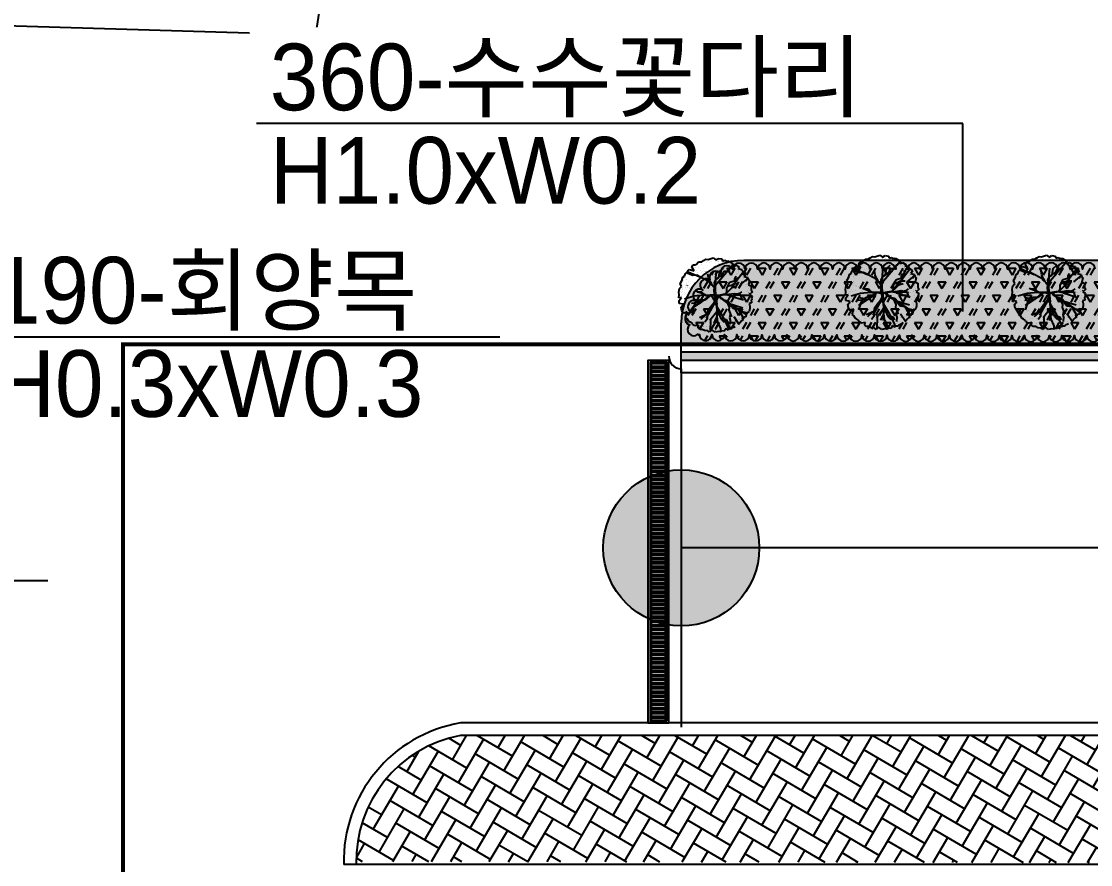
# Model space of a CAD drawing. Header units: millimetres. Extents: x 13387 to 322416, y 10188 to 219730.
# Drawn here: x 47583 to 73245, y 161485 to 181721 of the extents above; entities that cross this region are included whole.
import ezdxf
from ezdxf.xclip import XClip

# ---------------------------------------------------------------- set-up
doc = ezdxf.new("R2010")
doc.units = ezdxf.units.MM
doc.header["$LTSCALE"] = 400
doc.header["$XCLIPFRAME"] = 0
doc.set_wipeout_variables(frame=1)
doc.linetypes.add('base$0$base$0$HID', pattern=[2, 1.1, -0.9])
doc.linetypes.add('DOT2', pattern=[0.125, 0, -0.125])
doc.layers.get('Defpoints').update_dxf_attribs({"color": 153})
for name, color, linetype in [('0-wipeout', 255, 'Continuous'), ('0-녹지', 71, 'Continuous'), ('_관목_Name', 7, 'Continuous'), ('_관목_Out', 7, 'Continuous'), ('_관목_Plant', 76, 'Continuous'), ('_관목_Size', 7, 'Continuous'), ('_관목_Tag', 7, 'Continuous'), ('_교목_Plant', 90, 'Continuous'), ('_교목_Tag', 7, 'Continuous'), ('base$0$base$0$A-FLOR-PFIX', 6, 'Continuous'), ('base$0$base$0$A-SITE-CIRC', 95, 'Continuous'), ('base$0$base$0$A-조적해치', 8, 'Continuous'), ('base$0$base$0$COL', 2, 'Continuous'), ('base$0$base$0$WID', 4, 'Continuous'), ('base$0$base$0$도로레벨', 5, 'Continuous'), ('base$0$base$0$사업부지', 7, 'Continuous'), ('base$0$base$0$지하2층외벽선', 2, 'Continuous'), ('tc-2', 252, 'Continuous')]:
    doc.layers.add(name, color=color, linetype=linetype)
doc.styles.add('Landy', font='')
doc.styles.get("Standard").update_dxf_attribs({"font": 'arial.ttf'})
doc.styles.get('Landy').set_extended_font_data('Dotum')
doc.dimstyles.new('LandyUse_T', dxfattribs={"dimtxt": 2.5, "dimasz": 80, "dimexe": 1.25, "dimexo": 0.625, "dimtad": 1, "dimtxsty": 'Standard', "dimcen": 2.5, "dimadec": 0, "dimazin": 0, "dimtfac": 1, "dimtmove": 0, "dimatfit": 3, "dimfxl": 1, "dimarcsym": 0})

# ---------------------------------------------------------------- blocks, each defined once
blk = doc.blocks.new('base$0$base$0$A$C15A91853')
at = {"layer": 'Defpoints'}
blk.add_lwpolyline([(46801, 0), (47587, 7154), (48443, 10307), (49499, 19897), (49907, 33129), (50351, 34136), (50956, 34462), (52066, 34644), (58944, 34310), (68294, 34026), (68303, 34079), (69309, 40554), (69347, 40792), (60535, 41222), (58897, 41176), (54889, 45050), (53481, 48599), (49028, 48631), (38443, 47812), (26550, 47830), (20615, 47453), (19107, 50832)], dxfattribs=at)
blk = doc.blocks.new('base$0$base$0$G$C0DE8C9DA')
at = {"layer": 'base$0$base$0$A-FLOR-PFIX'}
for points in [[(8600, 18700), (8600, 27400), (8100, 27400), (8100, 18700)], [(8550, 18750), (8550, 27350), (8150, 27350), (8150, 18750)], [(8520, 27265), (8520, 27315), (8180, 27315), (8180, 27265)], [(8520, 27165), (8520, 27215), (8180, 27215), (8180, 27165)], [(8520, 27065), (8520, 27115), (8180, 27115), (8180, 27065)], [(8520, 26965), (8520, 27015), (8180, 27015), (8180, 26965)], [(8520, 26865), (8520, 26915), (8180, 26915), (8180, 26865)], [(8520, 26765), (8520, 26815), (8180, 26815), (8180, 26765)], [(8520, 26665), (8520, 26715), (8180, 26715), (8180, 26665)], [(8520, 26565), (8520, 26615), (8180, 26615), (8180, 26565)], [(8520, 26465), (8520, 26515), (8180, 26515), (8180, 26465)], [(8520, 26365), (8520, 26415), (8180, 26415), (8180, 26365)], [(8520, 26265), (8520, 26315), (8180, 26315), (8180, 26265)], [(8520, 26165), (8520, 26215), (8180, 26215), (8180, 26165)], [(8520, 26065), (8520, 26115), (8180, 26115), (8180, 26065)], [(8520, 25965), (8520, 26015), (8180, 26015), (8180, 25965)], [(8520, 25865), (8520, 25915), (8180, 25915), (8180, 25865)], [(8520, 25765), (8520, 25815), (8180, 25815), (8180, 25765)], [(8520, 25665), (8520, 25715), (8180, 25715), (8180, 25665)], [(8520, 25565), (8520, 25615), (8180, 25615), (8180, 25565)], [(8520, 25465), (8520, 25515), (8180, 25515), (8180, 25465)], [(8520, 25365), (8520, 25415), (8180, 25415), (8180, 25365)], [(8520, 25265), (8520, 25315), (8180, 25315), (8180, 25265)], [(8520, 25165), (8520, 25215), (8180, 25215), (8180, 25165)], [(8520, 25065), (8520, 25115), (8180, 25115), (8180, 25065)], [(8520, 24965), (8520, 25015), (8180, 25015), (8180, 24965)], [(8520, 24865), (8520, 24915), (8180, 24915), (8180, 24865)], [(8520, 24765), (8520, 24815), (8180, 24815), (8180, 24765)], [(8520, 24665), (8520, 24715), (8180, 24715), (8180, 24665)], [(8520, 24565), (8520, 24615), (8180, 24615), (8180, 24565)], [(8520, 24465), (8520, 24515), (8180, 24515), (8180, 24465)], [(8520, 24365), (8520, 24415), (8180, 24415), (8180, 24365)], [(8520, 24265), (8520, 24315), (8180, 24315), (8180, 24265)], [(8520, 24165), (8520, 24215), (8180, 24215), (8180, 24165)], [(8520, 24065), (8520, 24115), (8180, 24115), (8180, 24065)], [(8520, 23965), (8520, 24015), (8180, 24015), (8180, 23965)], [(8520, 23865), (8520, 23915), (8180, 23915), (8180, 23865)], [(8520, 23765), (8520, 23815), (8180, 23815), (8180, 23765)], [(8520, 23665), (8520, 23715), (8180, 23715), (8180, 23665)], [(8520, 23565), (8520, 23615), (8180, 23615), (8180, 23565)], [(8520, 23465), (8520, 23515), (8180, 23515), (8180, 23465)], [(8520, 23365), (8520, 23415), (8180, 23415), (8180, 23365)], [(8520, 23265), (8520, 23315), (8180, 23315), (8180, 23265)], [(8520, 23165), (8520, 23215), (8180, 23215), (8180, 23165)], [(8520, 23065), (8520, 23115), (8180, 23115), (8180, 23065)], [(8520, 22965), (8520, 23015), (8180, 23015), (8180, 22965)], [(8520, 22865), (8520, 22915), (8180, 22915), (8180, 22865)], [(8520, 22765), (8520, 22815), (8180, 22815), (8180, 22765)], [(8520, 22665), (8520, 22715), (8180, 22715), (8180, 22665)], [(8520, 22565), (8520, 22615), (8180, 22615), (8180, 22565)], [(8520, 22465), (8520, 22515), (8180, 22515), (8180, 22465)], [(8520, 22365), (8520, 22415), (8180, 22415), (8180, 22365)], [(8520, 22265), (8520, 22315), (8180, 22315), (8180, 22265)], [(8520, 22165), (8520, 22215), (8180, 22215), (8180, 22165)], [(8520, 22065), (8520, 22115), (8180, 22115), (8180, 22065)], [(8520, 21965), (8520, 22015), (8180, 22015), (8180, 21965)], [(8520, 21865), (8520, 21915), (8180, 21915), (8180, 21865)], [(8520, 21765), (8520, 21815), (8180, 21815), (8180, 21765)], [(8520, 21665), (8520, 21715), (8180, 21715), (8180, 21665)], [(8520, 21565), (8520, 21615), (8180, 21615), (8180, 21565)], [(8520, 21465), (8520, 21515), (8180, 21515), (8180, 21465)], [(8520, 21365), (8520, 21415), (8180, 21415), (8180, 21365)], [(8520, 21265), (8520, 21315), (8180, 21315), (8180, 21265)], [(8520, 21165), (8520, 21215), (8180, 21215), (8180, 21165)], [(8520, 21065), (8520, 21115), (8180, 21115), (8180, 21065)], [(8520, 20965), (8520, 21015), (8180, 21015), (8180, 20965)], [(8520, 20865), (8520, 20915), (8180, 20915), (8180, 20865)], [(8520, 20765), (8520, 20815), (8180, 20815), (8180, 20765)], [(8520, 20665), (8520, 20715), (8180, 20715), (8180, 20665)], [(8520, 20565), (8520, 20615), (8180, 20615), (8180, 20565)], [(8520, 20465), (8520, 20515), (8180, 20515), (8180, 20465)], [(8520, 20365), (8520, 20415), (8180, 20415), (8180, 20365)], [(8520, 20265), (8520, 20315), (8180, 20315), (8180, 20265)], [(8520, 20165), (8520, 20215), (8180, 20215), (8180, 20165)], [(8520, 20065), (8520, 20115), (8180, 20115), (8180, 20065)], [(8520, 19965), (8520, 20015), (8180, 20015), (8180, 19965)], [(8520, 19865), (8520, 19915), (8180, 19915), (8180, 19865)], [(8520, 19765), (8520, 19815), (8180, 19815), (8180, 19765)], [(8520, 19665), (8520, 19715), (8180, 19715), (8180, 19665)], [(8520, 19565), (8520, 19615), (8180, 19615), (8180, 19565)], [(8520, 19465), (8520, 19515), (8180, 19515), (8180, 19465)], [(8520, 19365), (8520, 19415), (8180, 19415), (8180, 19365)], [(8520, 19265), (8520, 19315), (8180, 19315), (8180, 19265)], [(8520, 19165), (8520, 19215), (8180, 19215), (8180, 19165)], [(8520, 19065), (8520, 19115), (8180, 19115), (8180, 19065)], [(8520, 18965), (8520, 19015), (8180, 19015), (8180, 18965)], [(8520, 18865), (8520, 18915), (8180, 18915), (8180, 18865)], [(8520, 18765), (8520, 18815), (8180, 18815), (8180, 18765)]]:
    blk.add_lwpolyline(points, close=True, dxfattribs=at)
at = {"layer": 'base$0$base$0$A-SITE-CIRC'}
blk.add_line((8600, 27500, 206000), (8600, 27500, 206000), dxfattribs=at)
at = {"layer": 'base$0$base$0$A-조적해치'}
blk.add_arc((8900, 27500, 206000), 300, 180, 270, dxfattribs=at)
at = {"layer": 'base$0$base$0$WID'}
blk.add_line((8900, 27200), (8900, 18600), dxfattribs=at)
blk = doc.blocks.new('base', base_point=(0, 0))
at = {"layer": 'base$0$base$0$도로레벨', "linetype": 'Continuous', "true_color": 0xffffff}
h = blk.add_hatch(color=7, dxfattribs=at)
edge = h.paths.add_edge_path()
edge.add_arc((2463048.2, -968714.2), 1873.2, 0, 360)
at = {"layer": 'base$0$base$0$사업부지', "linetype": 'Continuous', "ltscale": 10}
h = blk.add_hatch(dxfattribs=at)
h.set_pattern_fill('AR-HBONE', color=8, scale=100, angle=14.62513, style=0)
h.set_pattern_definition([(59.62512505, (-195068152.13, -419647901.02), (-142.83199963, 547.356392), [1200, -400]), (149.62512505, (-195067949.87, -419647555.93), (-142.83199963, 547.356392), [1200, -400])])
h.paths.add_polyline_path([(2504844.9, -976314.3), (2504844.9, -973221.4), (2498224, -973221.4), (2498224, -976314.3)])
h.paths.add_polyline_path([(2498224, -976314.3), (2498224, -973221.4), (2457749.9, -973214, 0.3604941), (2455247.2, -976234.1)])
for p, q in [((2545648.2, -976314.3), (2454948.2, -976314.3)), ((2456648.2, -976314.3), (2456648.2, -976314))]:
    blk.add_line(p, q)
at = {"layer": 'base$0$base$0$A-조적해치'}
for p, q in [((2463048.2, -964514.3), (2463048.2, -964214.3)), ((2543048.2, -964514.3), (2463048.2, -964514.3)), ((2543048.2, -972914), (2457750, -972914))]:
    blk.add_line(p, q, dxfattribs=at)
blk.add_arc((2458314.2, -976233.4), 3367, 99.67802, 181.37706, dxfattribs=at)
at = {"layer": 'base$0$base$0$COL'}
blk.add_lwpolyline([(2484023.2, -964014.3), (2463048.2, -964014.3), (2463048.2, -963814.3), (2484023.2, -963814.3)], close=True, dxfattribs=at)
at = {"layer": 'base$0$base$0$WID'}
for p, q in [((2478648.2, -961814.3), (2464548.2, -961814.3)), ((2463048.2, -963814.3), (2463048.2, -963314.3)), ((2463048.2, -964214.3), (2463048.2, -964014.3)), ((2564548.2, -964214.3), (2463048.2, -964214.3)), ((2463048.2, -964514.3), (2463048.2, -972914)), ((2543048.2, -968714.2), (2463048.2, -968714.2)), ((2543048.2, -973214), (2457749.9, -973214))]:
    blk.add_line(p, q, dxfattribs=at)
for centre, radius, start, end in [((2464548.2, -963314.3), 1500, 90, 180), ((2458320.7, -976234.1), 3073.6, 100.73564, 181.49537)]:
    blk.add_arc(centre, radius, start, end, dxfattribs=at)
at = {"layer": 'base$0$base$0$도로레벨', "color": 7, "linetype": 'Continuous'}
blk.add_circle((2463048.2, -968714.2), 1873.2, dxfattribs=at)
at = {"layer": 'base$0$base$0$지하2층외벽선', "linetype": 'base$0$base$0$HID', "const_width": 100}
blk.add_lwpolyline([(2554050, -1049427.6), (2465250, -1049427.6), (2465250, -1039927.6), (2449650, -1039927.6), (2449650, -963827.6), (2504846.7, -963827.6), (2504846.7, -976327.6), (2545650, -976327.6), (2545650, -991427.6), (2565050, -991427.6), (2565050, -1037927.6), (2554050, -1049427.6)], dxfattribs=at)
for name, p in [('base$0$base$0$A$C15A91853', (2385986.3, -990428.8)), ('base$0$base$0$G$C0DE8C9DA', (2454148.2, -991614.3))]:
    blk.add_blockref(name, p)
blk = doc.blocks.new('TL000015_0')
at = {"color": 0}
for p, q in [((-0.358, 0.59), (-0.317, 0.629)), ((-0.317, 0.629), (-0.256, 0.634)), ((-0.256, 0.634), (-0.223, 0.655)), ((-0.223, 0.655), (-0.182, 0.679)), ((-0.182, 0.679), (-0.138, 0.675)), ((-0.138, 0.675), (-0.079, 0.692)), ((-0.079, 0.692), (-0.042, 0.707)), ((-0.042, 0.707), (0.008, 0.666)), ((0.008, 0.666), (0.058, 0.697)), ((0.058, 0.697), (0.121, 0.686)), ((0.121, 0.686), (0.134, 0.647)), ((0.134, 0.647), (0.177, 0.662)), ((0.177, 0.662), (0.214, 0.642)), ((0.214, 0.642), (0.23, 0.649)), ((0.23, 0.649), (0.262, 0.64)), ((0.262, 0.64), (0.304, 0.616)), ((0.304, 0.616), (0.312, 0.601)), ((-0.584, 0.362), (-0.562, 0.414)), ((-0.562, 0.414), (-0.536, 0.436)), ((-0.431, 0.373), (-0.541, 0.426)), ((-0.536, 0.436), (-0.519, 0.466)), ((-0.275, 0.337), (-0.53, 0.447)), ((-0.519, 0.466), (-0.486, 0.49)), ((-0.486, 0.49), (-0.401, 0.463)), ((-0.441, 0.534), (-0.419, 0.573)), ((-0.401, 0.463), (-0.441, 0.534)), ((-0.419, 0.573), (-0.386, 0.575)), ((-0.386, 0.575), (-0.358, 0.59)), ((-0.132, 0.338), (-0.142, 0.402)), ((-0.007, 0.185), (0.344, 0.601)), ((0.011, 0.461), (0, 0.33)), ((0.062, 0.338), (0.079, 0.456)), ((0.079, 0.456), (0.152, 0.515)), ((0.13, 0.387), (0.16, 0.458)), ((0.16, 0.458), (0.275, 0.458)), ((0.312, 0.601), (0.34, 0.547)), ((0.34, 0.547), (0.386, 0.568)), ((0.386, 0.568), (0.441, 0.534)), ((0.398, 0.291), (0.523, 0.452)), ((0.441, 0.534), (0.423, 0.506)), ((0.423, 0.506), (0.493, 0.49)), ((0.493, 0.49), (0.502, 0.466)), ((0.502, 0.466), (0.567, 0.41)), ((0.567, 0.41), (0.536, 0.359)), ((-0.66, 0.227), (-0.63, 0.277)), ((-0.636, 0.172), (-0.66, 0.227)), ((-0.63, 0.277), (-0.61, 0.344)), ((-0.61, 0.344), (-0.584, 0.362)), ((-0.35, 0.38), (-0.431, 0.373)), ((-0.249, 0.328), (-0.35, 0.38)), ((-0.183, 0.292), (-0.249, 0.328)), ((-0.11, 0.253), (-0.183, 0.292)), ((-0.137, 0.324), (-0.076, 0.214)), ((-0.097, 0.228), (-0.132, 0.338)), ((-0.044, 0.179), (-0.097, 0.228)), ((-0.076, 0.214), (-0.044, 0.182)), ((-0.017, 0.235), (0.01, 0.306)), ((-0.009, 0.16), (-0.017, 0.235)), ((0, 0.33), (-0.008, 0.158)), ((0.01, 0.306), (0.062, 0.338)), ((0.04, 0.326), (0.13, 0.387)), ((0.117, 0.332), (0.135, 0.396)), ((0.211, 0.14), (0.268, 0.25)), ((0.268, 0.25), (0.348, 0.275)), ((0.307, 0.196), (0.341, 0.221)), ((0.312, 0.148), (0.398, 0.291)), ((0.341, 0.221), (0.429, 0.223)), ((0.348, 0.275), (0.419, 0.338)), ((0.361, 0.316), (0.388, 0.36)), ((0.363, 0.284), (0.361, 0.316)), ((0.466, 0.204), (0.612, 0.321)), ((0.536, 0.359), (0.604, 0.34)), ((0.582, 0.281), (0.588, 0.276)), ((0.604, 0.34), (0.615, 0.312)), ((0.615, 0.312), (0.639, 0.281)), ((0.639, 0.281), (0.617, 0.198)), ((-0.689, 0.059), (-0.682, 0.101)), ((-0.68, 0.018), (-0.689, 0.059)), ((-0.686, -0.042), (-0.68, 0.018)), ((-0.682, 0.101), (-0.673, 0.133)), ((-0.673, 0.133), (-0.636, 0.172)), ((-0.203, 0.006), (-0.413, -0.015)), ((-0.208, 0.017), (-0.368, 0.079)), ((-0.254, 0.066), (-0.342, 0.066)), ((-0.215, 0.017), (-0.254, 0.066)), ((0.267, -0.003), (0.19, 0.02)), ((0.192, 0.017), (0.297, 0.03)), ((0.312, 0.148), (0.204, 0.045)), ((0.211, 0.044), (0.211, 0.14)), ((0.228, 0.174), (0.307, 0.196)), ((0.267, -0.003), (0.449, 0.016)), ((0.297, 0.03), (0.358, 0.04)), ((0.312, 0.148), (0.396, 0.174)), ((0.358, 0.04), (0.495, 0.008)), ((0.402, 0.03), (0.461, 0.047)), ((0.461, 0.047), (0.495, 0.071)), ((0.461, 0.01), (0.491, -0.068)), ((0.617, 0.198), (0.671, 0.181)), ((0.629, 0.042), (0.627, 0.039)), ((0.691, 0.068), (0.635, 0.018)), ((0.635, 0.018), (0.689, -0.01)), ((0.671, 0.181), (0.667, 0.157)), ((0.667, 0.157), (0.669, 0.101)), ((0.669, 0.101), (0.691, 0.068)), ((-0.638, -0.038), (-0.686, -0.042)), ((-0.682, -0.095), (-0.638, -0.038)), ((-0.682, -0.147), (-0.682, -0.095)), ((-0.602, -0.161), (-0.682, -0.147)), ((-0.645, -0.219), (-0.602, -0.161)), ((-0.406, -0.014), (-0.58, -0.066)), ((-0.262, -0.123), (-0.45, -0.147)), ((-0.278, -0.133), (-0.443, -0.238)), ((-0.328, -0.112), (-0.428, -0.093)), ((-0.379, -0.144), (-0.418, -0.227)), ((-0.293, -0.088), (-0.379, -0.144)), ((-0.203, -0.09), (-0.293, -0.088)), ((-0.262, -0.123), (-0.278, -0.133)), ((-0.262, -0.123), (-0.138, -0.022)), ((-0.112, -0.012), (-0.203, -0.09)), ((-0.026, -0.149), (-0.173, -0.422)), ((-0.138, -0.022), (-0.123, -0.003)), ((-0.029, -0.144), (-0.093, -0.218)), ((0.014, -0.17), (0.023, -0.261)), ((0.017, -0.199), (0.114, -0.355)), ((0.018, -0.171), (0.047, -0.291)), ((0.111, -0.051), (0.152, -0.083)), ((0.213, -0.129), (0.113, -0.055)), ((0.152, -0.083), (0.226, -0.098)), ((0.199, -0.095), (0.258, -0.218)), ((0.213, -0.129), (0.246, -0.15)), ((0.226, -0.098), (0.25, -0.122)), ((0.239, -0.145), (0.51, -0.229)), ((0.246, -0.15), (0.384, -0.229)), ((0.25, -0.122), (0.295, -0.191)), ((0.267, -0.003), (0.524, -0.08)), ((0.295, -0.191), (0.339, -0.245)), ((0.676, -0.138), (0.633, -0.15)), ((0.633, -0.15), (0.643, -0.202)), ((0.682, -0.08), (0.671, -0.083)), ((0.671, -0.083), (0.676, -0.138)), ((0.689, -0.01), (0.676, -0.051)), ((0.676, -0.051), (0.682, -0.08)), ((-0.632, -0.286), (-0.645, -0.219)), ((-0.597, -0.334), (-0.632, -0.286)), ((-0.534, -0.306), (-0.597, -0.334)), ((-0.562, -0.406), (-0.534, -0.306)), ((-0.411, -0.223), (-0.443, -0.318)), ((-0.154, -0.352), (-0.301, -0.416)), ((-0.101, -0.289), (-0.273, -0.448)), ((-0.149, -0.298), (-0.156, -0.445)), ((-0.093, -0.218), (-0.149, -0.298)), ((0.022, -0.306), (-0.105, -0.469)), ((0.023, -0.261), (0.018, -0.518)), ((0.047, -0.291), (0.025, -0.391)), ((0.025, -0.391), (0.035, -0.497)), ((0.05, -0.316), (0.108, -0.445)), ((0.114, -0.355), (0.218, -0.562)), ((0.258, -0.218), (0.248, -0.274)), ((0.248, -0.274), (0.299, -0.399)), ((0.275, -0.355), (0.263, -0.418)), ((0.339, -0.245), (0.434, -0.257)), ((0.342, -0.394), (0.435, -0.535)), ((0.384, -0.229), (0.507, -0.313)), ((0.427, -0.258), (0.534, -0.436)), ((0.49, -0.301), (0.609, -0.323)), ((0.507, -0.313), (0.583, -0.368)), ((0.578, -0.365), (0.571, -0.402)), ((0.61, -0.315), (0.578, -0.365)), ((0.63, -0.299), (0.61, -0.315)), ((0.641, -0.243), (0.63, -0.299)), ((0.643, -0.202), (0.641, -0.243)), ((-0.53, -0.434), (-0.562, -0.406)), ((-0.501, -0.484), (-0.53, -0.434)), ((-0.473, -0.497), (-0.501, -0.484)), ((-0.438, -0.521), (-0.473, -0.497)), ((-0.429, -0.543), (-0.438, -0.521)), ((-0.386, -0.567), (-0.429, -0.543)), ((-0.321, -0.556), (-0.386, -0.567)), ((-0.323, -0.606), (-0.321, -0.556)), ((-0.156, -0.445), (-0.198, -0.502)), ((-0.092, -0.452), (-0.102, -0.682)), ((-0.002, -0.443), (-0.034, -0.516)), ((0.025, -0.401), (-0.002, -0.443)), ((0.035, -0.497), (0.091, -0.617)), ((0.099, -0.418), (0.199, -0.45)), ((0.108, -0.445), (0.162, -0.502)), ((0.199, -0.45), (0.233, -0.507)), ((0.218, -0.562), (0.25, -0.642)), ((0.263, -0.418), (0.277, -0.46)), ((0.277, -0.46), (0.268, -0.536)), ((0.343, -0.597), (0.317, -0.602)), ((0.367, -0.584), (0.343, -0.597)), ((0.467, -0.497), (0.432, -0.545)), ((0.493, -0.469), (0.467, -0.497)), ((0.515, -0.471), (0.493, -0.469)), ((0.571, -0.402), (0.499, -0.415)), ((0.499, -0.415), (0.515, -0.471)), ((-0.295, -0.634), (-0.323, -0.606)), ((-0.249, -0.634), (-0.295, -0.634)), ((-0.208, -0.656), (-0.249, -0.634)), ((-0.197, -0.656), (-0.208, -0.656)), ((-0.145, -0.663), (-0.197, -0.656)), ((-0.112, -0.689), (-0.145, -0.663)), ((-0.069, -0.643), (-0.112, -0.689)), ((-0.005, -0.689), (-0.069, -0.643)), ((0.023, -0.682), (-0.005, -0.689)), ((0.053, -0.673), (0.023, -0.682)), ((0.088, -0.68), (0.053, -0.673)), ((0.11, -0.663), (0.088, -0.68)), ((0.091, -0.617), (0.091, -0.666)), ((0.162, -0.667), (0.11, -0.663)), ((0.197, -0.616), (0.162, -0.667)), ((0.236, -0.647), (0.197, -0.616)), ((0.258, -0.628), (0.236, -0.647)), ((0.301, -0.626), (0.258, -0.628)), ((0.317, -0.602), (0.301, -0.626))]:
    blk.add_line(p, q, dxfattribs=at)
blk.add_lwpolyline([(0.077, 0.002), (0.077, -0.004), (0.096, -0.035), (0.118, -0.05), (0.109, -0.06), (0.08, -0.038), (0.056, -0.006), (0.014, -0.014), (0.014, -0.054), (0.026, -0.167), (0.005, -0.173), (0.002, -0.124), (-0.007, -0.132), (-0.018, -0.158), (-0.03, -0.145), (-0.001, -0.088), (-0.008, -0.014), (-0.026, -0.011), (-0.074, -0.004), (-0.109, -0.003), (-0.178, -0.004), (-0.214, 0.011), (-0.203, 0.022), (-0.181, 0.009), (-0.098, 0.011), (-0.033, 0.012), (-0.02, 0.019), (-0.023, 0.107), (-0.021, 0.144), (-0.049, 0.173), (-0.042, 0.185), (-0.025, 0.162), (-0.004, 0.157), (-0.007, 0.104), (0.003, 0.028), (0.017, 0.006), (0.093, 0.016), (0.181, 0.031), (0.203, 0.052), (0.206, 0.035), (0.192, 0.025), (0.187, 0.015)], close=True)
at = {"layer": 'tc-2', "linetype": 'DOT2'}
for p, q in [((-0.311, 0.534), (-0.316, 0.625)), ((-0.137, 0.324), (-0.277, 0.633)), ((-0.269, 0.59), (-0.172, 0.613)), ((-0.223, 0.514), (-0.222, 0.657)), ((-0.172, 0.613), (-0.157, 0.636)), ((-0.154, 0.361), (-0.167, 0.673)), ((-0.157, 0.636), (-0.115, 0.628)), ((-0.115, 0.628), (-0.071, 0.646)), ((0.011, 0.461), (-0.095, 0.687)), ((-0.071, 0.646), (0.002, 0.646)), ((0.011, 0.461), (-0.005, 0.693)), ((0.002, 0.646), (0.005, 0.65)), ((0.005, 0.546), (0.062, 0.69)), ((0.005, 0.65), (0.039, 0.631)), ((0.039, 0.631), (0.058, 0.646)), ((0.05, 0.598), (0.059, 0.701)), ((0.058, 0.646), (0.063, 0.643)), ((0.063, 0.643), (0.077, 0.595)), ((0.077, 0.595), (0.141, 0.614)), ((0.146, 0.478), (0.09, 0.687)), ((0.135, 0.396), (0.174, 0.67)), ((0.141, 0.614), (0.184, 0.597)), ((0.152, 0.515), (0.27, 0.63)), ((0.158, 0.561), (0.245, 0.647)), ((-0.519, 0.397), (-0.485, 0.409)), ((-0.485, 0.409), (-0.471, 0.443)), ((-0.471, 0.443), (-0.383, 0.458)), ((-0.365, 0.475), (-0.426, 0.505)), ((-0.248, 0.335), (-0.424, 0.549)), ((-0.385, 0.519), (-0.373, 0.524)), ((-0.383, 0.458), (-0.385, 0.519)), ((-0.373, 0.524), (-0.287, 0.463)), ((-0.331, 0.436), (-0.352, 0.597)), ((-0.247, 0.458), (-0.311, 0.534)), ((-0.254, 0.434), (-0.308, 0.451)), ((-0.287, 0.463), (-0.269, 0.59)), ((-0.205, 0.444), (-0.254, 0.434)), ((-0.178, 0.434), (-0.247, 0.458)), ((-0.142, 0.402), (-0.178, 0.434)), ((-0.137, 0.39), (-0.171, 0.475)), ((0.094, 0.532), (0.05, 0.598)), ((0.121, 0.493), (0.094, 0.532)), ((0.184, 0.597), (0.202, 0.601)), ((0.194, 0.423), (0.437, 0.536)), ((0.202, 0.601), (0.26, 0.581)), ((0.26, 0.581), (0.298, 0.536)), ((0.275, 0.458), (0.388, 0.505)), ((0.298, 0.536), (0.331, 0.54)), ((0.331, 0.54), (0.345, 0.513)), ((0.345, 0.513), (0.414, 0.48)), ((0.388, 0.505), (0.407, 0.549)), ((0.388, 0.36), (0.397, 0.419)), ((0.397, 0.419), (0.427, 0.451)), ((0.403, 0.4), (0.461, 0.515)), ((0.414, 0.48), (0.425, 0.47)), ((0.414, 0.422), (0.501, 0.477)), ((0.425, 0.47), (0.425, 0.431)), ((0.425, 0.431), (0.51, 0.364)), ((0.427, 0.451), (0.444, 0.5)), ((0.449, 0.39), (0.527, 0.429)), ((0.527, 0.429), (0.535, 0.431)), ((-0.555, 0.151), (-0.661, 0.207)), ((-0.534, 0.167), (-0.634, 0.201)), ((-0.536, 0.211), (-0.632, 0.286)), ((-0.544, 0.217), (-0.608, 0.333)), ((-0.604, 0.277), (-0.563, 0.335)), ((-0.571, 0.18), (-0.604, 0.277)), ((-0.543, 0.309), (-0.587, 0.348)), ((-0.563, 0.335), (-0.541, 0.298)), ((-0.514, 0.27), (-0.543, 0.309)), ((-0.541, 0.298), (-0.519, 0.397)), ((-0.472, 0.119), (-0.536, 0.211)), ((-0.524, 0.191), (-0.514, 0.27)), ((-0.137, 0.324), (-0.275, 0.337)), ((0.37, 0.245), (0.403, 0.4)), ((0.388, 0.275), (0.596, 0.351)), ((0.396, 0.174), (0.634, 0.274)), ((0.419, 0.338), (0.449, 0.39)), ((0.424, 0.223), (0.508, 0.189)), ((0.429, 0.223), (0.522, 0.24)), ((0.508, 0.189), (0.554, 0.204)), ((0.51, 0.364), (0.523, 0.349)), ((0.523, 0.349), (0.517, 0.319)), ((0.517, 0.319), (0.582, 0.281)), ((0.522, 0.24), (0.569, 0.277)), ((0.554, 0.204), (0.635, 0.186)), ((0.563, 0.177), (0.651, 0.23)), ((0.569, 0.277), (0.625, 0.292)), ((0.588, 0.276), (0.575, 0.213)), ((0.575, 0.213), (0.602, 0.174)), ((-0.446, 0.109), (-0.69, 0.065)), ((-0.531, 0.142), (-0.68, 0.134)), ((-0.651, 0.074), (-0.673, 0.074)), ((-0.583, 0.064), (-0.651, 0.074)), ((-0.635, 0.057), (-0.617, 0.076)), ((-0.614, 0.015), (-0.635, 0.057)), ((-0.585, 0.025), (-0.634, -0.005)), ((-0.63, -0.042), (-0.614, 0.015)), ((-0.625, 0.128), (-0.621, 0.15)), ((-0.624, 0.122), (-0.625, 0.128)), ((-0.617, 0.076), (-0.624, 0.122)), ((-0.621, 0.15), (-0.571, 0.18)), ((-0.499, 0.044), (-0.585, 0.025)), ((-0.56, 0.03), (-0.583, 0.064)), ((-0.368, 0.079), (-0.555, 0.151)), ((-0.494, 0.142), (-0.534, 0.167)), ((-0.489, 0.137), (-0.524, 0.191)), ((-0.365, 0.02), (-0.499, 0.044)), ((-0.421, 0.076), (-0.494, 0.142)), ((-0.342, 0.066), (-0.421, 0.076)), ((-0.303, 0.066), (-0.365, 0.02)), ((0.441, 0.193), (0.671, 0.163)), ((0.449, 0.016), (0.69, -0.001)), ((0.495, 0.071), (0.589, 0.069)), ((0.495, 0.008), (0.591, 0.022)), ((0.519, 0.011), (0.685, 0.087)), ((0.538, 0.01), (0.687, -0.067)), ((0.589, 0.069), (0.63, 0.086)), ((0.591, 0.022), (0.682, -0.034)), ((0.627, 0.039), (0.593, 0.02)), ((0.593, 0.02), (0.608, -0.06)), ((0.602, 0.174), (0.615, 0.128)), ((0.615, 0.128), (0.603, 0.094)), ((0.603, 0.094), (0.629, 0.042)), ((0.63, 0.086), (0.664, 0.106)), ((-0.413, -0.015), (-0.692, -0.017)), ((-0.58, -0.066), (-0.686, -0.092)), ((-0.634, -0.005), (-0.673, -0.009)), ((-0.527, -0.05), (-0.673, -0.161)), ((-0.58, -0.11), (-0.673, -0.11)), ((-0.45, -0.147), (-0.662, -0.201)), ((-0.64, -0.106), (-0.63, -0.042)), ((-0.539, -0.152), (-0.64, -0.106)), ((-0.454, -0.148), (-0.633, -0.278)), ((-0.6, -0.193), (-0.595, -0.179)), ((-0.588, -0.201), (-0.6, -0.193)), ((-0.595, -0.179), (-0.539, -0.152)), ((-0.524, -0.095), (-0.58, -0.11)), ((-0.357, -0.184), (-0.563, -0.401)), ((-0.428, -0.093), (-0.524, -0.095)), ((-0.316, -0.158), (-0.392, -0.343)), ((0.213, -0.129), (0.342, -0.394)), ((0.483, -0.067), (0.582, -0.147)), ((0.491, -0.068), (0.603, -0.093)), ((0.524, -0.08), (0.679, -0.122)), ((0.545, -0.118), (0.582, -0.21)), ((0.617, -0.106), (0.56, -0.181)), ((0.56, -0.181), (0.58, -0.211)), ((0.582, -0.147), (0.658, -0.205)), ((0.603, -0.093), (0.65, -0.144)), ((0.608, -0.06), (0.617, -0.106)), ((-0.597, -0.257), (-0.627, -0.269)), ((-0.443, -0.238), (-0.602, -0.34)), ((-0.509, -0.24), (-0.597, -0.257)), ((-0.47, -0.289), (-0.592, -0.311)), ((-0.571, -0.26), (-0.588, -0.201)), ((-0.569, -0.28), (-0.571, -0.26)), ((-0.534, -0.291), (-0.569, -0.28)), ((-0.524, -0.346), (-0.534, -0.291)), ((-0.531, -0.36), (-0.524, -0.346)), ((-0.521, -0.388), (-0.531, -0.36)), ((-0.434, -0.458), (-0.521, -0.388)), ((-0.453, -0.269), (-0.509, -0.24)), ((-0.489, -0.347), (-0.499, -0.455)), ((-0.392, -0.343), (-0.497, -0.48)), ((-0.443, -0.318), (-0.489, -0.347)), ((-0.418, -0.227), (-0.47, -0.289)), ((-0.389, -0.337), (-0.434, -0.537)), ((0.289, -0.286), (0.298, -0.471)), ((0.299, -0.399), (0.346, -0.418)), ((0.335, -0.38), (0.498, -0.476)), ((0.434, -0.257), (0.557, -0.294)), ((0.526, -0.343), (0.453, -0.346)), ((0.453, -0.346), (0.453, -0.423)), ((0.51, -0.229), (0.628, -0.284)), ((0.529, -0.335), (0.526, -0.343)), ((0.542, -0.287), (0.529, -0.335)), ((0.576, -0.275), (0.542, -0.287)), ((0.557, -0.294), (0.593, -0.333)), ((0.58, -0.243), (0.576, -0.275)), ((0.58, -0.211), (0.58, -0.243)), ((0.582, -0.21), (0.64, -0.257)), ((-0.391, -0.514), (-0.443, -0.516)), ((-0.34, -0.478), (-0.434, -0.458)), ((-0.403, -0.548), (-0.34, -0.478)), ((-0.302, -0.556), (-0.403, -0.548)), ((-0.311, -0.48), (-0.391, -0.514)), ((-0.273, -0.448), (-0.383, -0.574)), ((-0.173, -0.422), (-0.329, -0.607)), ((-0.301, -0.416), (-0.311, -0.48)), ((-0.232, -0.582), (-0.302, -0.556)), ((-0.228, -0.487), (-0.276, -0.632)), ((-0.225, -0.578), (-0.259, -0.634)), ((-0.117, -0.499), (-0.249, -0.644)), ((-0.169, -0.584), (-0.232, -0.582)), ((-0.198, -0.502), (-0.225, -0.578)), ((-0.105, -0.469), (-0.184, -0.665)), ((-0.183, -0.489), (-0.161, -0.578)), ((-0.119, -0.618), (-0.169, -0.584)), ((-0.161, -0.578), (-0.129, -0.651)), ((-0.034, -0.516), (-0.039, -0.602)), ((0.018, -0.518), (0.014, -0.689)), ((0.018, -0.518), (0.084, -0.684)), ((0.098, -0.571), (0.036, -0.61)), ((0.154, -0.61), (0.098, -0.571)), ((0.143, -0.413), (0.148, -0.673)), ((0.162, -0.502), (0.174, -0.58)), ((0.168, -0.462), (0.279, -0.546)), ((0.174, -0.58), (0.223, -0.624)), ((0.215, -0.597), (0.188, -0.604)), ((0.218, -0.572), (0.215, -0.597)), ((0.271, -0.515), (0.218, -0.572)), ((0.233, -0.507), (0.28, -0.556)), ((0.268, -0.536), (0.265, -0.57)), ((0.265, -0.57), (0.27, -0.617)), ((0.343, -0.534), (0.271, -0.515)), ((0.279, -0.546), (0.322, -0.609)), ((0.28, -0.556), (0.339, -0.578)), ((0.298, -0.471), (0.35, -0.593)), ((0.347, -0.469), (0.343, -0.534)), ((0.346, -0.418), (0.39, -0.467)), ((0.432, -0.545), (0.347, -0.469)), ((0.347, -0.469), (0.367, -0.584)), ((0.372, -0.472), (0.347, -0.469)), ((0.424, -0.446), (0.372, -0.472)), ((0.39, -0.467), (0.424, -0.524)), ((0.451, -0.441), (0.424, -0.446)), ((0.453, -0.423), (0.451, -0.441)), ((-0.044, -0.616), (-0.119, -0.618)), ((-0.003, -0.643), (-0.044, -0.616)), ((-0.039, -0.602), (-0.039, -0.654)), ((0.036, -0.61), (-0.003, -0.643)), ((0.188, -0.604), (0.154, -0.61))]:
    blk.add_line(p, q, dxfattribs=at)
blk = doc.blocks.new('G$CE0093AA2')
at = {"layer": '0-녹지'}
h = blk.add_hatch(color=256, dxfattribs=at)
h.dxf.hatch_style = 1
edge = h.paths.add_edge_path()
edge.add_line((19332, 126164), (19440, 125747))
edge.add_line((19440, 125747), (22595, 120583))
edge.add_line((22595, 120583), (23068, 112594))
edge.add_line((23068, 112594), (21209, 104532))
edge.add_line((21209, 104532), (17313, 92419))
edge.add_line((17313, 92419), (17351, 80156))
edge.add_line((17351, 80156), (20991, 68174))
edge.add_line((20991, 68174), (25611, 61828))
edge.add_line((25611, 61828), (42224, 51526))
edge.add_line((42224, 51526), (44798, 48823))
edge.add_line((44798, 48823), (50475, 42861))
edge.add_line((50475, 42861), (63054, 35073))
edge.add_line((63054, 35073), (72532, 30838))
edge.add_line((72532, 30838), (81111, 25777))
edge.add_line((81111, 25777), (85212, 16676))
edge.add_line((85212, 16676), (91764, 15877))
edge.add_line((91764, 15877), (88685, 27374))
edge.add_line((88685, 27374), (89778, 31902))
edge.add_line((89778, 31902), (98176, 36160))
edge.add_line((98176, 36160), (101651, 45691))
edge.add_line((101651, 45691), (103923, 41996))
edge.add_line((103923, 41996), (103686, 35158))
edge.add_line((103686, 35158), (111452, 32838))
edge.add_line((111452, 32838), (111744, 29100))
edge.add_line((111744, 29100), (111971, 29006))
edge.add_line((111971, 29006), (160342, 66518))
edge.add_line((160342, 66518), (163067, 89592))
edge.add_line((163067, 89592), (159195, 101883))
edge.add_line((159195, 101883), (154544, 158207))
edge.add_line((154544, 158207), (147609, 153806))
edge.add_line((147609, 153806), (145898, 154962))
edge.add_line((145898, 154962), (139606, 156524))
edge.add_line((139606, 156524), (131647, 157279))
edge.add_line((131647, 157279), (123097, 161807))
edge.add_line((123097, 161807), (107601, 162021))
edge.add_line((107601, 162021), (87141, 159793))
edge.add_line((87141, 159793), (75906, 155993))
edge.add_line((75906, 155993), (73745, 160181))
edge.add_line((73745, 160181), (73096, 160745))
edge.add_line((73096, 160745), (72894, 160510))
edge.add_line((72894, 160510), (72242, 159752))
edge.add_line((72242, 159752), (62304, 168301))
edge.add_line((62304, 168301), (42227, 172547))
edge.add_line((42227, 172547), (32820, 165471))
edge.add_line((32820, 165471), (25883, 163665))
edge.add_line((25883, 163665), (18187, 161975))
edge.add_line((18187, 161975), (11890, 160474))
edge.add_line((11890, 160474), (17026, 140967))
edge.add_line((17026, 140967), (15748, 140633))
edge.add_arc((16971, 144898), 4437, 254.0004, 277.3556)
edge.add_arc((17403, 141489), 1000, 277.8144, 14.3903)
edge.add_line((18371, 141737), (13785, 159318))
edge.add_line((13785, 159318), (29855, 163519))
edge.add_line((29855, 163519), (30813, 159836))
edge.add_line((30813, 159836), (33433, 159836))
edge.add_arc((33433, 161336), 1500, 270, 0)
edge.add_line((34933, 161336), (34933, 165036))
edge.add_line((34933, 165036), (63733, 165036))
edge.add_line((63733, 165036), (63733, 161336))
edge.add_arc((65233, 161336), 1500, 180, 270)
edge.add_line((65233, 159836), (65633, 159836))
edge.add_line((65633, 159836), (65633, 153836))
edge.add_line((65633, 153836), (51533, 153836))
edge.add_arc((51533, 152336), 1500, 90, 180)
edge.add_line((50033, 152336), (50033, 151836))
edge.add_line((50033, 151836), (71008, 151836))
edge.add_line((71008, 151836), (71008, 151636))
edge.add_line((71008, 151636), (50033, 151636))
edge.add_line((50033, 151636), (50033, 151436))
edge.add_line((50033, 151436), (132842, 151437))
edge.add_line((132842, 151437), (125758, 157216))
edge.add_line((125758, 157216), (126390, 157991))
edge.add_line((126390, 157991), (133198, 152437))
edge.add_line((133198, 152437), (151994, 152437))
edge.add_line((151994, 152437), (152030, 124236))
edge.add_line((152030, 124236), (152233, 124236))
edge.add_line((152233, 124236), (152230, 88933))
edge.add_line((152230, 88933), (158560, 88933))
edge.add_line((158560, 88933), (158560, 78842))
edge.add_line((158560, 78842), (152230, 78842))
edge.add_line((152230, 78842), (152230, 66033))
edge.add_line((152230, 66033), (147833, 66033))
edge.add_line((147833, 66033), (147833, 62187))
edge.add_line((147833, 62187), (147083, 61578))
edge.add_line((147083, 61578), (147725, 60739))
edge.add_line((147725, 60739), (131769, 47783))
edge.add_line((131769, 47783), (123643, 42450))
edge.add_line((123643, 42450), (107643, 42441))
edge.add_line((107643, 42441), (107643, 47629))
edge.add_line((107643, 47629), (107217, 47629))
edge.add_arc((107217, 34129), 13500, 90, 149.8113)
edge.add_arc((80422, 49717), 17500, 296.8893, 329.8113, ccw=False)
edge.add_arc((80422, 49717), 17500, 238.204, 296.8893, ccw=False)
edge.add_line((71201, 34843), (39074, 54760))
edge.add_arc((54617, 79833), 29500, 180, 238.204, ccw=False)
edge.add_line((25117, 79833), (25117, 118109))
edge.add_arc((16617, 118109), 8500, 360, 71.3731)
at = {"layer": '_관목_Plant'}
h = blk.add_hatch(dxfattribs=at)
h.set_pattern_fill('SUSUKOT', color=256, scale=1000, style=0)
h.set_pattern_definition([(240, (-2412921.36, 1115650.5), (562.5, -324.75953), [187.5, -187.5]), (300, (-2413108.86, 1115650.53), (562.5, -324.759527), [187.5, -562.5]), (0, (-2413108.86, 1115650.53), (187.5, 324.759526), [187.5, -562.5]), (240, (-2412640.1, 1115650.5), (562.5, -324.75953), [187.5, -187.5]), (240, (-2412546.36, 1115650.5), (562.5, -324.75953), [187.5, -187.5])])
edge = h.paths.add_edge_path()
edge.add_arc((50620, 152057), 150, 179.8432, 359.8432)
edge.add_arc((50920, 152056), 150, 179.8432, 359.8432)
edge.add_arc((51220, 152055), 150, 179.8432, 359.8432)
edge.add_arc((51520, 152054), 150, 179.8432, 359.8432)
edge.add_arc((51820, 152054), 150, 179.8432, 359.8432)
edge.add_arc((52120, 152053), 150, 179.8432, 359.8432)
edge.add_arc((52420, 152052), 150, 179.8432, 359.8432)
edge.add_arc((52720, 152051), 150, 179.8432, 359.8432)
edge.add_arc((53020, 152050), 150, 179.8432, 359.8432)
edge.add_arc((53320, 152050), 150, 179.8432, 359.8432)
edge.add_arc((53620, 152049), 150, 179.8432, 359.8432)
edge.add_arc((53920, 152048), 150, 179.8432, 359.8432)
edge.add_arc((54220, 152047), 150, 179.8432, 359.8432)
edge.add_arc((54520, 152046), 150, 179.8432, 359.8432)
edge.add_arc((54820, 152045), 150, 179.8432, 359.8432)
edge.add_arc((55120, 152045), 150, 179.8432, 359.8432)
edge.add_arc((55420, 152044), 150, 179.8432, 359.8432)
edge.add_arc((55720, 152043), 150, 179.8432, 359.8432)
edge.add_arc((56020, 152042), 150, 179.8432, 359.8432)
edge.add_arc((56320, 152041), 150, 179.8432, 359.8432)
edge.add_arc((56620, 152040), 150, 179.8432, 359.8432)
edge.add_arc((56920, 152040), 150, 179.8432, 359.8432)
edge.add_arc((57220, 152039), 150, 179.8432, 359.8432)
edge.add_arc((57520, 152038), 150, 179.8432, 359.8432)
edge.add_arc((57820, 152037), 150, 179.8432, 359.8432)
edge.add_arc((58120, 152036), 150, 179.8432, 359.8432)
edge.add_arc((58420, 152036), 150, 179.8432, 359.8432)
edge.add_arc((58720, 152035), 150, 179.8432, 359.8432)
edge.add_arc((59020, 152034), 150, 179.8432, 359.8432)
edge.add_arc((59320, 152033), 150, 179.8432, 359.8432)
edge.add_arc((59620, 152032), 150, 179.8432, 359.8432)
edge.add_arc((59920, 152031), 150, 179.8432, 359.8432)
edge.add_arc((60220, 152031), 150, 179.8432, 359.8432)
edge.add_arc((60520, 152030), 150, 179.8432, 359.8432)
edge.add_arc((60820, 152029), 150, 179.8432, 359.8432)
edge.add_arc((61120, 152028), 150, 179.8432, 359.8432)
edge.add_arc((61420, 152027), 150, 179.8432, 359.8432)
edge.add_arc((61720, 152027), 150, 179.8432, 359.8432)
edge.add_arc((62020, 152026), 150, 179.8432, 359.8432)
edge.add_arc((62320, 152025), 150, 179.8432, 359.8432)
edge.add_arc((62620, 152024), 150, 179.8432, 359.8432)
edge.add_arc((62920, 152023), 150, 179.8432, 359.8432)
edge.add_arc((63220, 152022), 150, 179.8432, 359.8432)
edge.add_arc((63520, 152022), 150, 179.8432, 359.8432)
edge.add_arc((63820, 152021), 150, 179.8432, 359.8432)
edge.add_arc((64120, 152020), 150, 179.8432, 359.8432)
edge.add_arc((64420, 152019), 150, 179.8432, 359.8432)
edge.add_arc((64720, 152018), 150, 179.8432, 359.8432)
edge.add_arc((65020, 152018), 150, 179.8432, 359.8432)
edge.add_arc((65320, 152017), 150, 179.8432, 359.8432)
edge.add_arc((65620, 152016), 150, 179.8432, 359.8432)
edge.add_arc((65920, 152015), 150, 179.8432, 359.8432)
edge.add_arc((66220, 152014), 150, 179.8432, 359.8432)
edge.add_arc((66520, 152013), 150, 179.8432, 359.8432)
edge.add_arc((66820, 152013), 150, 179.8432, 359.8432)
edge.add_arc((67118, 152039), 150, 190.2346, 10.2346)
edge.add_arc((67331, 152200), 150, 243.859, 63.859)
edge.add_arc((67466, 152468), 150, 242.7888, 62.7888)
edge.add_arc((67603, 152735), 150, 242.7888, 62.7888)
edge.add_arc((67659, 153018), 150, 274.8846, 94.8846)
edge.add_arc((67633, 153317), 150, 274.8846, 94.8846)
edge.add_arc((67604, 153615), 150, 276.3711, 96.3711)
edge.add_arc((67571, 153913), 150, 276.3711, 96.3711)
edge.add_arc((67484, 154195), 150, 297.664, 117.664)
edge.add_arc((67345, 154461), 150, 297.664, 117.664)
edge.add_arc((67206, 154727), 150, 297.664, 117.664)
edge.add_arc((67093, 155003), 150, 286.6537, 106.6537)
edge.add_arc((67007, 155291), 150, 286.6537, 106.6537)
edge.add_arc((66945, 155583), 150, 277.3087, 97.3087)
edge.add_arc((66948, 155880), 150, 261.6406, 81.6406)
edge.add_arc((66999, 156176), 150, 258.5548, 78.5548)
edge.add_arc((67059, 156470), 150, 258.5548, 78.5548)
edge.add_arc((67119, 156764), 150, 258.5548, 78.5548)
edge.add_arc((67174, 157059), 150, 259.9552, 79.9552)
edge.add_arc((67227, 157354), 150, 259.9552, 79.9552)
edge.add_arc((67232, 157650), 150, 277.8763, 97.8763)
edge.add_arc((67191, 157947), 150, 277.8763, 97.8763)
edge.add_arc((67150, 158245), 150, 277.8763, 97.8763)
edge.add_arc((67013, 158488), 150, 321.0174, 141.0174)
edge.add_arc((66780, 158676), 150, 321.0174, 141.0174)
edge.add_arc((66527, 158834), 150, 335.0693, 155.0693)
edge.add_arc((66255, 158960), 150, 335.0693, 155.0693)
edge.add_arc((65981, 158964), 150, 23.4638, 203.4638)
edge.add_arc((65844, 158754), 150, 90.0459, 270.0459)
edge.add_arc((65844, 158454), 150, 90.0459, 270.0459)
edge.add_arc((65845, 158154), 150, 90.0459, 270.0459)
edge.add_arc((65845, 157854), 150, 90.0459, 270.0459)
edge.add_arc((65845, 157554), 150, 90.0459, 270.0459)
edge.add_arc((65845, 157254), 150, 90.0459, 270.0459)
edge.add_arc((65845, 156954), 150, 90.0459, 270.0459)
edge.add_arc((65846, 156654), 150, 90.0459, 270.0459)
edge.add_arc((65846, 156354), 150, 90.0459, 270.0459)
edge.add_arc((65846, 156054), 150, 90.0459, 270.0459)
edge.add_arc((65846, 155754), 150, 90.0459, 270.0459)
edge.add_arc((65847, 155454), 150, 90.0459, 270.0459)
edge.add_arc((65847, 155154), 150, 90.0459, 270.0459)
edge.add_arc((65847, 154854), 150, 90.0459, 270.0459)
edge.add_arc((65847, 154554), 150, 90.0459, 270.0459)
edge.add_arc((65848, 154254), 150, 90.0459, 270.0459)
edge.add_arc((65848, 153954), 150, 90.0459, 270.0459)
edge.add_arc((65755, 153687), 150, 51.4519, 231.4519)
edge.add_arc((65512, 153590), 150, 352.0405, 172.0405)
edge.add_arc((65214, 153616), 150, 358.0097, 178.0097)
edge.add_arc((64914, 153627), 150, 358.0097, 178.0097)
edge.add_arc((64614, 153632), 150, 0.038, 180.038)
edge.add_arc((64314, 153632), 150, 0.038, 180.038)
edge.add_arc((64014, 153631), 150, 0.038, 180.038)
edge.add_arc((63714, 153631), 150, 0.038, 180.038)
edge.add_arc((63414, 153631), 150, 0.038, 180.038)
edge.add_arc((63114, 153631), 150, 0.038, 180.038)
edge.add_arc((62814, 153631), 150, 0.038, 180.038)
edge.add_arc((62514, 153630), 150, 0.038, 180.038)
edge.add_arc((62214, 153630), 150, 0.038, 180.038)
edge.add_arc((61914, 153630), 150, 0.038, 180.038)
edge.add_arc((61614, 153630), 150, 0.038, 180.038)
edge.add_arc((61314, 153630), 150, 0.038, 180.038)
edge.add_arc((61014, 153629), 150, 0.038, 180.038)
edge.add_arc((60714, 153629), 150, 0.038, 180.038)
edge.add_arc((60414, 153629), 150, 0.038, 180.038)
edge.add_arc((60114, 153629), 150, 0.038, 180.038)
edge.add_arc((59814, 153629), 150, 0.038, 180.038)
edge.add_arc((59514, 153628), 150, 0.038, 180.038)
edge.add_arc((59214, 153628), 150, 0.038, 180.038)
edge.add_arc((58914, 153628), 150, 0.038, 180.038)
edge.add_arc((58614, 153628), 150, 0.038, 180.038)
edge.add_arc((58314, 153628), 150, 0.038, 180.038)
edge.add_arc((58014, 153627), 150, 0.038, 180.038)
edge.add_arc((57714, 153627), 150, 0.038, 180.038)
edge.add_arc((57414, 153627), 150, 0.038, 180.038)
edge.add_arc((57114, 153627), 150, 0.038, 180.038)
edge.add_arc((56814, 153627), 150, 0.038, 180.038)
edge.add_arc((56514, 153626), 150, 0.038, 180.038)
edge.add_arc((56214, 153626), 150, 0.038, 180.038)
edge.add_arc((55914, 153626), 150, 0.038, 180.038)
edge.add_arc((55614, 153626), 150, 0.038, 180.038)
edge.add_arc((55314, 153626), 150, 0.038, 180.038)
edge.add_arc((55014, 153625), 150, 0.038, 180.038)
edge.add_arc((54714, 153625), 150, 0.038, 180.038)
edge.add_arc((54414, 153625), 150, 0.038, 180.038)
edge.add_arc((54114, 153625), 150, 0.038, 180.038)
edge.add_arc((53814, 153625), 150, 0.038, 180.038)
edge.add_arc((53514, 153624), 150, 0.038, 180.038)
edge.add_arc((53214, 153624), 150, 0.038, 180.038)
edge.add_arc((52914, 153624), 150, 0.038, 180.038)
edge.add_arc((52614, 153624), 150, 0.038, 180.038)
edge.add_arc((52314, 153624), 150, 0.038, 180.038)
edge.add_arc((52014, 153623), 150, 0.038, 180.038)
edge.add_arc((51714, 153623), 150, 0.038, 180.038)
edge.add_arc((51414, 153623), 150, 0.038, 180.038)
edge.add_arc((51129, 153559), 150, 25.3361, 205.3361)
edge.add_arc((50858, 153430), 150, 25.3361, 205.3361)
edge.add_arc((50637, 153243), 150, 55.2933, 235.2933)
edge.add_arc((50466, 152996), 150, 55.2933, 235.2933)
edge.add_arc((50345, 152727), 150, 76.3222, 256.3222)
edge.add_arc((50274, 152436), 150, 76.3222, 256.3222)
edge.add_arc((50336, 152176), 150, 130.7023, 310.7023)
edge.add_arc((50452, 152060), 18.1, 171.75, 351.75)
at = {"layer": '_관목_Out'}
blk.add_lwpolyline([(59964, 153629, 1), (59664, 153629, 1), (59364, 153628, 1), (59064, 153628, 1), (58764, 153628, 1), (58464, 153628, 1), (58164, 153628, 1), (57864, 153627, 1), (57564, 153627, 1), (57264, 153627, 1), (56964, 153627, 1), (56664, 153627, 1), (56364, 153626, 1), (56064, 153626, 1), (55764, 153626, 1), (55464, 153626, 1), (55164, 153626, 1), (54864, 153625, 1), (54564, 153625, 1), (54264, 153625, 1), (53964, 153625, 1), (53664, 153625, 1), (53364, 153624, 1), (53064, 153624, 1), (52764, 153624, 1), (52464, 153624, 1), (52164, 153624, 1), (51864, 153623, 1), (51564, 153623, 1), (51264, 153623, 1), (51264, 153623, 1), (50993, 153495, 1), (50722, 153366, 1), (50722, 153366, 1), (50551, 153120, 1), (50380, 152873, 1), (50380, 152873, 1), (50309, 152581, 1), (50238, 152290, 1), (50238, 152290, 1), (50434, 152063, 1), (50434, 152063, 1), (50470, 152057, 1), (50770, 152057, 1), (51070, 152056, 1), (51370, 152055, 1), (51670, 152054, 1), (51970, 152053, 1), (52270, 152052, 1), (52570, 152052, 1), (52870, 152051, 1), (53170, 152050, 1), (53470, 152049, 1), (53770, 152048, 1), (54070, 152047, 1), (54370, 152047, 1), (54670, 152046, 1), (54970, 152045, 1), (55270, 152044, 1), (55570, 152043, 1), (55870, 152043, 1), (56170, 152042, 1), (56470, 152041, 1), (56770, 152040, 1), (57070, 152039, 1), (57370, 152038, 1), (57670, 152038, 1), (57970, 152037, 1), (58270, 152036, 1), (58570, 152035, 1), (58870, 152034, 1), (59170, 152034, 1), (59470, 152033, 1), (59770, 152032, 1), (60070, 152031, 1)], format="xyb", dxfattribs=at)
ref = blk.add_blockref('base', (-2413015, 1115651))
XClip(ref).set_block_clipping_path([(2413015.1054852898, -1109546.827617452), (2592876.6779239769, -918069.190399006)])
at = {"layer": '_교목_Plant', "xscale": 1280, "yscale": 1280, "zscale": 1280}
for p in [(50855, 152993), (54855, 153059), (58855, 153059)]:
    blk.add_blockref('TL000015_0', p, dxfattribs=at)
at = {"layer": '_관목_Name', "style": 'Landy'}
blk.add_text('190-회양목', height=1600, dxfattribs=at).set_placement((33491, 152321))
at = {"layer": '_관목_Size', "style": 'Landy'}
blk.add_text('H0.3xW0.3', height=1600, dxfattribs=at).set_placement((33491, 150081))
at = {"layer": '_교목_Tag'}
blk.add_leader([(21397, 162182), (21397, 146156), (34833, 146156)], dimstyle='LandyUse_T', dxfattribs=at)
blk.add_wipeout([(39672, 159432), (57133, 159432), (57133, 154903), (39672, 154903)]).dxf.layer = '0-wipeout'
at = {"layer": '_관목_Name', "style": 'Landy'}
blk.add_text('360-수수꽃다리', height=1600, dxfattribs=at).set_placement((40159, 157438))
at = {"layer": '_관목_Size', "style": 'Landy'}
blk.add_text('H1.0xW0.2', height=1600, dxfattribs=at).set_placement((40159, 155198))
at = {"layer": '_관목_Tag'}
for points in [[(33171, 160826), (33171, 152001), (45680, 152001)], [(56794, 152612), (56794, 157118), (39839, 157118)]]:
    blk.add_leader(points, dimstyle='LandyUse_T', dxfattribs=at)

msp = doc.modelspace()

# ---------------------------------------------------------------- block references
msp.add_blockref('G$CE0093AA2', (13387, 22149))

doc.saveas('drawing.dxf')
